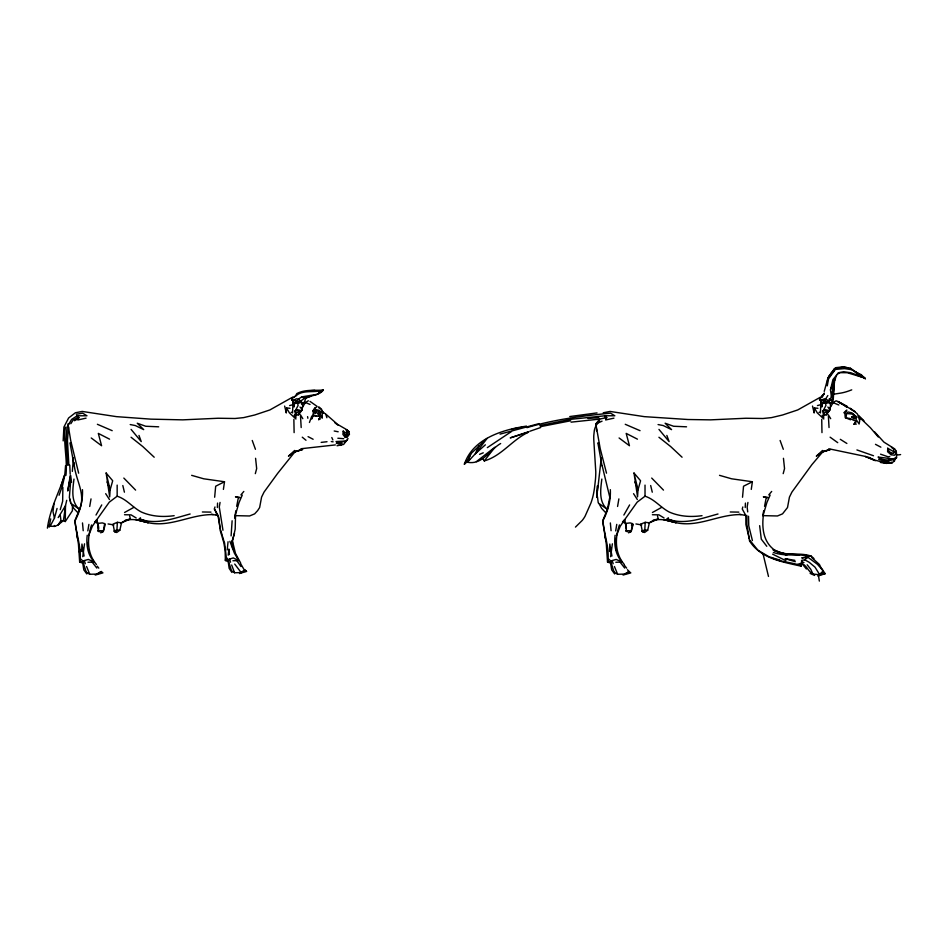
<?xml version="1.0" encoding="UTF-8"?>
<svg xmlns="http://www.w3.org/2000/svg" width="948" height="948" viewBox="0 0 948 948"><rect width="100%" height="100%" fill="white"/><g stroke="black" fill="none" stroke-linecap="round" stroke-linejoin="round"><path stroke-width="1.42" d="M832.735 395.162L831.894 402.971L829.405 402.853M62.876 487.296L62.663 501.208L60.245 509.68M60.956 521.507L63.457 520.499L65.258 521.554L65.483 505.722L66.716 500.295M82.464 489.666C83.009 500.508 80.082 511.256 75.034 520.808C76.278 534.352 81.599 547.778 80.059 561.536L79.656 562.01L82.76 563.171L83.815 569.878L86.813 573.955L82.63 560.742L80.485 558.81M610.334 489.666C610.868 500.508 607.952 511.256 602.892 520.808C604.16 534.352 609.457 547.778 607.917 561.536L607.526 562.01L610.619 563.171L611.673 569.878L614.683 573.955L610.5 560.742L608.343 558.81M892.352 447.468L894.758 448.925L896.31 451.438L895.848 453.831L894.45 455.253L890.978 454.673L891.013 453.085L888.774 450.881L887.719 448.25L893.905 451.805L896.31 451.438L896.618 455.087M72.498 504.976L72.38 510.782L65.258 521.554M649.38 522.81L647.685 530.24L644.593 532.515L642.412 531.71L640.895 524.078L645.209 522.324L649.38 522.81L658.256 518.947L657.509 515.973M121.51 522.81L119.827 530.24L116.723 532.515L114.542 531.721L113.025 524.078L117.351 522.324L121.51 522.81L130.386 518.947L129.651 515.973M73.423 457.813L72.332 471.405M601.293 457.813L597.513 490.993M87.228 535.253C86.055 544.662 87.595 554.959 94.338 562.046L87.974 562.259M615.098 535.253C613.913 544.662 615.465 554.959 622.208 562.046L615.833 562.259M81.647 551.475L81.943 544.045L84.088 556.049M609.505 551.475L609.801 544.045L611.958 556.049M217.353 507.524L217.566 503.092M290.064 408.292L286.533 407.96L286.284 412.973L284.649 406.076M817.934 408.292L814.403 407.96L814.154 412.973L812.519 406.076M117.351 522.324L116.948 529.908L113.95 531.129M645.209 522.324L644.806 529.908L641.82 531.129M745.211 507.524L745.436 503.092M63.172 440.903L63.907 427.086L68.6 417.997L75.378 412.771L82.203 411.432L116.474 416.646L150.922 419.146L182.751 419.857L218.099 418.246L235.021 418.495L243.624 417.618L254.728 414.987L269.884 409.939L291.297 397.899M821.726 419.383L821.975 432.62M65.922 475.386C67.735 459.282 62.959 443.249 65.448 427.157M293.868 419.383L294.117 432.62M69.737 484.369L69.915 481.418M313.373 410.911L312.721 411.005L315.009 407.901L313.373 410.911L313.113 415.461L311.821 418.767L311.797 416.03L309.439 422.476M231.099 535.893L232.118 520.772M896.346 456.877L896.464 457.801L893.632 458.998L878.049 457.066C882.707 460.74 889.437 460.325 894.971 459.235L894.462 461.024L893.383 460.598L896.464 457.801L896.583 455.964M766.257 497.534L768.093 497.582L763.353 496.823L766.257 497.534L764.55 506.327M834.204 385.196L833.221 399.961L831.894 402.971L836.207 400.791L844.301 405.389M238.386 497.534L240.235 497.582L235.483 496.823L238.386 497.534L236.68 506.327M117.161 485.103L117.161 496.207C126.641 499.181 132.673 507.5 141.311 512.003C151.621 516.577 163.092 517.241 174.148 515.676M645.019 485.103L645.031 496.207C654.499 499.181 660.543 507.488 669.17 512.003C679.491 516.577 690.95 517.241 702.018 515.676M806.404 569.001L802.292 563.989L801.558 560.398L804.757 559.841L809.213 556.002L811.334 556.192L813.965 558.562M234.642 518.106L235.874 510.676M616.082 538.18L615.916 550.314M68.54 427.287L67.45 440.464L68.884 465.172M59.06 495.247L62.556 485.471L64.748 475.351L65.578 465.551M821.632 568.61L823.231 570.838L822.248 573.184L819.736 574.749L812.91 574.038C807.992 571.502 806.618 564.735 801.107 563.219L801.024 566.157C782.337 561.903 760.58 558.467 749.524 540.893L746.917 524.386L746.799 515.356M214.651 497.238L215.682 486.217L224.51 481.75L223.396 489.405M742.521 497.25L743.54 486.217L752.38 481.75L751.266 489.405M346.47 435.689L349.421 434.267L346.944 437.561L344.799 436.886L345.131 435.381L347.501 434.22L346.21 429.823L347.786 431.411L346.47 435.689L345.131 435.381L343.223 431.103L347.501 434.22L349.421 434.267L348.888 431.565L347.027 429.918M99.931 531.745L98.035 531.247L98.497 527.953L96.897 519.575L109.257 502.191L117.161 496.207M70.626 481.548L69.358 497.51L70.721 502.867L70.034 499.169M73.98 479.084C72.735 489.192 70.638 501.93 79.502 509.384L74.797 520.855L78.447 544.188L79.656 562.01L80.698 561.453M227.2 549.97L228.053 541.746M601.838 479.072C600.605 489.192 598.496 501.93 607.36 509.384L602.655 520.855L606.317 544.188L607.526 562.01L608.557 561.453M627.801 531.745L625.893 531.247L626.367 527.953L624.756 519.575L637.127 502.191L645.031 496.207M98.533 531.472L98.497 525.986M850.51 419.763L846.043 417.973L846.528 413.529L848.01 411.965L852.003 412.901L856.945 417.428L852.892 414.122L846.528 413.529M228.207 555.196L228.906 549.022L229.416 554.544M47.4 528.166C49.9 509.645 58.646 492.853 64.748 475.351M82.749 556.701L84.514 543.82M610.619 556.701L612.372 543.82M54.036 503.459L52.981 511.47L54.451 518.141L50.126 526.223L49.095 526.804L48.573 525.465M297.352 400.649L295.954 400.814L294.579 403.03L294.046 406.976L292.991 402.189L294.366 399.736L296.57 398.8L299.343 399.866L302.341 403.433L302.661 406.052L301.902 410.2L298.359 414.857L294.366 415.26L295.942 419.004L289.401 412.854L286.533 407.96M825.222 400.649L823.812 400.814L822.449 403.019L821.904 406.976L820.861 402.189L822.236 399.736L824.44 398.8L827.213 399.866L830.199 403.433L830.531 406.052L829.773 410.2L826.229 414.857L823.563 415.129M79.383 552.222L79.786 549.354M231.893 572.45L229.167 568.373L228.207 561.666L225.399 560.505L226.134 555.658L224.522 542.576M228.207 561.666L228.089 559.237L226.145 557.306M100.689 532.847L103.285 531.52L104.636 523.616L102.289 522.905L97.893 523.403L94.658 521.898M628.548 532.847L631.155 531.52L632.494 523.616L630.159 522.905L625.751 523.403L622.528 521.898L624.756 519.575L620.193 526.306L616.544 535.513M82.76 563.171L84.313 560.564L88.306 559.427L94.338 562.046M610.619 563.171L612.171 560.564L616.176 559.427L622.208 562.046M240.65 563.017L235.471 553.395L232.473 541.095L235.187 529.185L235.542 515.048L235.199 515.641L249.573 515.973L254.657 513.863L257.643 510.593L259.634 507.547L261.577 497.131L264.042 492.095L277.622 473.419L295.302 451.331L302.021 449.636L295.136 451.758L288.453 456.154L294.686 450.442M70.259 475.529L67.735 490.981L70.697 475.541L71.55 482.366M615.69 530.904L616.757 524.386M87.82 530.904L88.899 524.386M319.749 414.252L319.215 414.714L317.604 413.589L318.706 411.598L321.147 412.688L319.547 410.508L315.53 409.477L311.821 418.767M220.054 502.44L219.272 507.002L222.958 530.252M747.925 502.44L747.143 507.002L747.699 511.908M89.716 506.469L91.02 498.897M617.575 506.469L618.878 498.897M827.26 385.848L828.599 378.655L835.33 369.436L844.526 368.618L851.956 369.732L864.706 377.991L847.275 372.718L839.253 372.647L836.456 375.1M834.299 380.693L831.443 396.845L828.161 402.793M49.095 526.804L50.718 518.84M762.713 515.558L763.733 510.676M820.423 412.973L820.861 402.189M292.553 412.973L292.991 402.189M833.849 380.373L834.418 382.53L831.443 396.845L830.46 389.912L832.925 379.603L838.435 372.813L843.684 371.723L850.818 372.742L864.706 377.991L850.356 368.239L843.945 367.077L834.441 368.571L827.912 377.991L824.239 391.37M315.53 409.477L315.494 413.589L316.561 412.013M91.577 524.967C86.861 538.215 87.05 553.573 96.459 564.522M619.435 524.955C614.731 538.215 614.908 553.573 624.329 564.522M54.451 518.141L57.058 508.448M255.32 473.644L256.671 468.608L255.581 458.299M783.19 473.644L784.541 468.608L783.451 458.299M466.025 462.031L464.39 464.236C472.708 438.806 502.333 429.681 526.413 426.15M226.335 559.948L225.399 560.505L225.15 550.717L223.858 542.789L220.197 530.394L218.787 517.324L214.402 509.005L214.959 506.967M742.817 506.967L742.26 509.005L745.827 515.499L745.886 524.493L749.287 538.559M235.199 515.641L239.014 502.594L242.261 495.105M822.556 450.442L816.311 456.154L823.006 451.758L829.891 449.636L823.172 451.331L811.903 464.639L791.912 492.095L789.435 497.131L787.504 507.547L782.527 513.863L777.443 515.973L763.057 515.641L766.873 502.582L770.131 495.105M88.685 535.513L92.323 526.306L96.897 519.575L95.404 521.127M291.652 399.795L292.482 397.046L292.908 400.874L291.652 399.795L292.671 400.506M819.51 399.795L820.352 397.046L820.778 400.874L819.51 399.795L820.541 400.506M343.223 431.103L342.927 434.445L344.799 436.886M836.053 376.427L833.6 384.367L835.271 377.541L830.46 389.912M61.004 485.945L64.322 475.339M234.512 533.38L232.284 540.55L232.521 543.299M829.429 398.551L828.599 401.217L832.676 399.546L834.418 382.53L832.747 387.874M98.308 528.557L97.893 523.403M626.166 528.557L625.751 523.403M887.719 448.25L887.624 451.758L890.978 454.673M632.494 523.616L633.086 524.647L631.155 531.52L630.005 531.84M827.379 381.072L829.512 375.266L836.172 367.611L842.784 366.9L848.579 367.895M470.872 453.736L467.743 461.937L466.392 462.683L470.872 453.736L487.118 438.391L475.375 453.713L467.743 461.937L468.596 462.446C483.018 464.39 489.737 449.719 500.651 443.534M296.013 395.316L296.736 393.633C304.806 389.19 314.511 390.73 323.339 390.09L317.177 394.309L301.843 396.88L297.897 399.381M822.07 397.283L824.203 393.361L822.426 395.849M67.663 465.314L66.028 440.607L67 427.216L71.598 419.419L77.262 415.769L78.85 417.547L77.783 419.976L86.055 418.139M478.918 445.844L475.375 453.713L485.376 444.813M337.014 445.761L343.626 444.446L348.058 438.58M831.218 373.311L829.322 377.174L831.218 373.311L834.11 370.644M310.055 404.441L304.45 402.13L306.251 396.809M58.184 517.596L65.483 505.722L63.457 520.499L58.124 524.967L54.723 526.401L50.126 526.223M802.103 563.479L800.906 565.66C791.248 561.963 780.465 562.247 771.044 557.436M464.39 464.236L466.049 461.214M855.606 420.367L856.103 421.41L853.994 424.194L856.328 424.088M823.942 409.607L827.64 410.448L824.108 413.506L823.326 410.591L825.945 405.46L825.637 403.884M295.349 417.025L295.989 417.25L294.366 415.26L296.25 413.506L295.456 410.591L298.087 405.46L297.767 403.884M822.9 395.612L824.274 393.183M763.057 515.641L763.401 515.048C761.73 527.953 763.247 542.185 774.836 550.255C786.271 556.914 799.425 551.783 811.334 556.192M96.009 515.037L101.744 504.929M316.561 416.279L313.646 415.485L318.433 416.113L319.215 414.714M623.867 515.048L629.614 504.929M891.013 453.085L893.004 453.405L893.905 451.805L893.514 448.937L891.428 447.361M294.2 397.283L294.662 396.501M802.15 563.159L801.024 566.157M301.559 408.813L305.303 402.651L308.349 400.791M829.417 408.813L833.162 402.651L838.814 404.986M596.695 424.586L596.043 425.711A18.048 18.048 0 0 0 594.313 430.57L593.768 435.736A74.098 74.098 0 0 0 593.804 440.156L595.782 471.737A91.446 91.446 0 0 1 595.474 479.309L594.586 487.284A104.837 104.837 0 0 1 593.353 494.56L592.938 496.361A61.881 61.881 0 0 1 590.888 503.115L585.034 516.328A33.938 33.938 0 0 1 582.238 520.416L575.46 527.1M320.329 418.969L318.718 419.644L319.512 418.329M298.359 414.857L301.891 409.074L300.006 407.048M826.229 414.857L829.761 409.074L827.865 407.048M839.253 372.647L838.435 372.813M295.397 403.125L295.966 402.213L294.579 403.03M823.267 403.125L823.836 402.213L822.449 403.019M58.124 524.967L60.945 520.523L60.293 515.226M70.816 423.709L73.103 420.118L78.198 417.274L77.262 415.769L86.967 415.781L82.63 413.162L76.314 414.264M825.056 399.89L827.829 395.553M318.718 419.644L320.898 415.651L322.249 418.175L322.225 411.977M597.062 424.005L598.437 422.109M345.973 441.365L337.156 442.349L336.362 443.403L342.216 443.273M483.16 459.176L484.286 460.918L494.892 447.219L476.382 461.617M606.507 473.171L600.214 448.653L595.818 423.934L599.622 419.111L606.708 417.547L605.12 415.769L570.471 419.348L539.827 425.581M832.498 372.22L827.912 377.991L833.256 371.628M598.982 421.422L599.586 420.699M244.999 570.021L239.524 573.54L246.539 571.383L244.999 570.021L241.159 572.58L234.547 572.758L231.478 570.732L228.361 560.576L229.617 559.059L233.244 557.922L238.718 560.541L232.935 560.754M78.85 417.547L77.855 418.72L77.262 415.769M240.911 494.892L243.814 491.455M768.769 494.892L771.684 491.443M299.687 412.736L301.902 410.2L298.738 411.811L299.781 410.448L296.072 409.607M827.545 412.736L829.773 410.2L826.609 411.811L827.64 410.448L823.326 410.591M845.249 417.795L844.822 412.842L846.635 410.792M821.11 397.449L822.449 395.944L821.952 395.541M293.24 397.449L296.546 395.328M348.414 432.075L348.888 431.565L347.786 431.411M823.231 570.838L825.139 573.706L818.136 575.946L823.231 570.838L817.46 564.344L808.146 557.424L801.759 557.934L809.213 556.002C797.375 553.668 785.027 556.737 773.355 552.435M101.258 571.526L95.238 575.045L102.953 572.888L101.258 571.526L97.028 574.085L89.74 574.263L86.351 572.236M846.813 410.01L843.862 412.771L844.822 412.842M190.133 513.994C173.792 518.355 155.982 525.429 139.332 518.817L140.494 517.762M314.724 408.635L317.142 406.431L310.008 401.383M718.003 513.994C701.662 518.343 683.84 525.429 667.202 518.817L668.364 517.762M853.994 424.194L856.921 420.651L859.113 424.029L859.694 420.639L858.544 417.084M296.25 413.506L299.781 410.448L295.456 410.591M295.646 395.92C303.289 389.273 314.333 393.207 323.339 390.09C318.706 396.098 310.92 394.735 305.363 398.598M300.919 400.909L304.509 398.302L311.359 396.122M464.591 463.157L469.58 459.401M818.136 575.946L819.736 574.749L815.007 567.153L809.213 562.294L804.757 559.841M891.215 462.292L892.269 462.624L880.36 462.375L887.435 463.288L892.269 462.624L894.462 461.024M511.517 431.494L487.331 447.634M879.898 458.5L878.701 459.294L883.465 460.941L889.023 461.273M652.425 512.489L661.704 507.358M124.567 512.489L133.846 507.358M893.004 453.405L896.31 451.438M120.74 523.426C128.573 516.696 139.036 520.31 147.841 522.609L148.315 522.692C170.652 527.669 191.188 514.041 213.264 514.622M648.598 523.426C656.443 516.696 666.894 520.322 675.711 522.609L676.185 522.692C698.522 527.669 719.058 514.041 741.123 514.622M318.801 392.365L323.339 390.09M602.051 421.161L595.818 423.934M77.712 418.933L74.537 420.722M819.167 397.899L797.742 409.939L782.586 414.987L771.494 417.618L762.891 418.506L745.957 418.246L710.609 419.857L688.011 419.514L644.332 416.646L610.074 411.444L603.236 412.771M343.721 438.699L337.867 438.237M347.276 440.239L345.368 441.057L336.042 441.543L337.156 442.349M855.013 418.637L854.267 418.945L851.624 417.096L854.124 417.523L851.624 417.096M479.558 454.329L483.255 452.812M484.286 460.918C501.812 455.929 512.311 439.54 528.688 432.098L510.225 437.881L528.557 431.696M851.731 389.853L848.97 390.884A49.106 49.106 0 0 1 841.243 393.017L832.593 394.38M301.5 404.061L305.303 402.651L300.729 402.533M823.563 403.493L824.405 403.196M295.693 403.493L296.546 403.196M529.896 431.233L540.633 427.536M316.016 411.444L318.706 410.567L320.317 411.776M797.683 564.333L801.107 563.219M896.464 457.801L888.975 460.112L893.632 458.998M500.046 434.125L539.234 423.566M823.006 451.758L830.519 449.518M295.136 451.758L302.661 449.518M631.427 525.121L633.086 524.647M102.147 531.84L103.285 531.52L105.216 524.647L104.636 523.616M69.24 423.566L67.96 423.934L70.709 440.536L78.648 473.171M821.798 404.417L817.449 405.578M289.59 405.578L292.944 404.701M526.922 427.655C554.118 419.478 582.368 415.923 610.5 413.162L614.825 415.781L605.12 415.769L605.725 418.732L606.708 417.547L605.642 419.976L613.925 418.139M291.154 412.427L292.15 412.167M125.219 520.262L130.386 518.947M819.013 412.416L820.02 412.167M653.077 520.262L658.256 518.947M307.614 390.943L314.819 390.363M540.396 426.683L570.672 420.77M114.542 531.721L116.225 531.33M642.412 531.71L644.095 531.33M889.805 456.498L888.193 456.829L880.55 454.187M825.27 403.244L827.474 402.805L825.222 401.964L826.62 401.205L830.199 403.433M297.411 403.244L299.604 402.805L297.352 401.964L298.75 401.205L302.341 403.433M821.087 574.488L825.139 573.706L823.113 571.976M512.11 429.041L526.543 426.553M569.772 416.551L597.039 412.901M886.214 463.43L892.269 462.624M571.075 422.156L599.622 419.111M98.225 530.655L102.882 530.809M626.083 530.655L630.752 530.797M321.171 442.384L327.024 441.721M317.604 413.589L319.227 413.423L318.409 413.352M300.895 448.748L335.355 444.92M587.961 418.483L598.757 417.653M124.52 514.728L131.073 514.859L136.168 517.964M652.39 514.728L658.943 514.859L664.038 517.964M829.417 402.758L833.162 402.651M614.221 572.236L617.61 574.263L624.898 574.085L629.116 571.526L630.823 572.888L623.097 575.045L629.116 571.526L627.434 569.724M325.093 413.707L322 411.112M647.685 530.24L644.806 529.908M119.827 530.24L116.948 529.908M730.233 511.979L738.848 512.121M202.362 511.979L210.977 512.121M243.731 571.336L246.539 571.383L244.726 570.649L240.626 563.681M896.168 454.85L897.934 454.874A17.277 17.277 0 0 0 900.6 454.566M338.009 445.228L340.936 445.335M686.553 426.813L673.578 426.256L665.129 423.223L671.575 429.634L663.245 425.557L658.078 424.562M158.683 426.813L145.719 426.256L137.259 423.223L143.705 429.622L135.374 425.557L130.208 424.562M307.673 397.271L301.843 396.88L304.509 398.302M799.508 554.841L787.018 553.952A46.772 46.772 0 0 1 783.652 553.395M846.043 417.973L849.882 418.483L856.103 421.41M752.38 481.75L731.607 478.799L719.52 475.339M224.51 481.75L203.737 478.799L191.65 475.339M331.279 441.543L333.127 441.827M635.93 523.948L641.749 524.931L640.895 524.078M794.874 560.339L785.098 558.68L795.313 561.69M108.072 523.948L113.879 524.931M607.917 561.536L610.796 562.081M80.059 561.536L82.926 562.081M828.765 448.76L866.164 456.581M739.215 514.219L745.827 515.499M211.345 514.219L217.957 515.499L220.28 528.806M334.206 430.996L338.175 431.778M881.913 462.162L887.435 463.288L874.269 460.005L865.477 456.521L875.36 460.704M225.754 560.031L228.361 560.576M318.433 416.113L320.317 416.563M676.185 522.692L663.742 519.587L675.711 522.609M148.315 522.692L135.872 519.587L147.841 522.609M856.921 449.933L873.499 455.739M779.967 560.078L769.409 556.986L757.855 550.184L749.631 539.957M801.451 561.726L803.951 562.508M854.48 371.509L861.317 374.709L865.429 378.999M823.208 417.025L823.848 417.239L822.236 415.26L823.812 418.992L817.259 412.854L814.403 407.96M667.202 518.817L675.569 521.755M139.332 518.817L147.698 521.744M774.421 550.8L786.224 554.995M856.755 375.005L864.706 377.991L856.163 372.943M773.935 549.947L787.053 554.876M305.659 396.596L307.211 397.212M625.253 424.301L640.042 430.676M772.976 549.864L773.841 550.231M97.383 424.289L112.184 430.676M837.001 367.978L834.441 368.571L835.33 369.436M625.479 524.256L626.201 524.588M97.62 524.256L98.343 524.588M810.125 573.386L814.605 575.436M215.623 514.373L217.957 515.499L214.402 509.005M772.644 554.165L785.939 560.706M841.137 403.374L855.309 411.705M868.593 457.197L874.269 460.005M637.435 439.161L626.19 433.402L629.448 445.726L619.091 437.976M109.565 439.161L98.319 433.402L101.578 445.738L91.233 437.976M308.064 436.649L313.136 439.268M599.041 443.534L597.868 442.917L602.027 465.847M71.171 443.534L69.998 442.917L74.169 465.835M875.478 444.328L880.87 447.183M837.878 401.383L847.37 406.455M892.139 447.266L883.939 442.124L874.483 431.755M318.706 411.598L320.614 414.537M840.307 439.327L846.872 443.463M346.849 429.728L337.595 424.384L325.697 414.015L326.894 417.736M838.885 402.059L840.888 403.41M844.585 405.72L846.884 407.284M822.236 399.736L823.812 400.814M318.481 407.533L320.625 409.003M294.366 399.736L295.954 400.814M811.701 557.519L819.416 564.463L821.88 569.475M830.116 437.182L837.736 442.669M334.881 422.772L338.057 425.178M852.442 409.998L850.249 408.315L857.099 413.601L860.393 418.933M658.931 437.253L670.639 446.532L682.074 457.22M131.061 437.253L142.769 446.532L154.204 457.22M302.258 437.182L305.991 440.263M864.149 421.054L858.189 416.065L870.418 427.773L878.286 436.992M318.765 406.811L321.443 409.098L323.327 413.174M850.356 368.239L851.956 369.732M651.703 478.065L663.481 490.104M123.833 478.065L135.611 490.104M605.879 512.868L601.636 508.365L598.828 503.376L607.36 509.384L609.813 497.309L602.134 465.587M78.02 512.868L73.766 508.365L70.958 503.376L79.502 509.384C86.458 493.612 74.608 478.574 74.074 462.754M859.125 415.971L863.249 420.426M624.696 568.065L620.3 562.448M96.826 568.065L92.43 562.448M633.999 473.028L640.575 480.755L638.004 489.843L637.554 496.906L633.999 473.028L638.004 489.843L634.923 481.963M106.14 473.028L112.705 480.755L110.134 489.843L109.684 496.906L106.14 473.028L110.134 489.843L107.053 481.963M658.967 429.408L669.11 441.59L666.847 435.416M131.097 429.408L141.24 441.59L138.977 435.416M240.982 566.56L236.988 560.932M97.229 566.169L98.782 568.148M624.317 565.186L626.652 568.148M807.186 564.759L810.813 569.369L812.91 574.038M766.79 546.297L761.291 539.163L759.644 525.678M238.718 560.541L234.417 553.229L229.878 541.32M234.713 564.072L241.159 572.58M633.548 493.671L637.34 499.549M105.678 493.671L109.47 499.549M605.12 415.769L606.068 417.274M302.815 418.684L300.445 414.762L301.18 427.536M830.685 418.684L828.315 414.762L829.038 427.536M54.285 525.5L54.723 526.401M331.8 437.526L332.866 439.931M89.74 574.263L86.576 566.513M617.61 574.263L614.434 566.513M234.547 572.758L231.668 565.008M780.109 440.476L783.309 449.293M252.239 440.476L255.439 449.293M612.171 560.564L613.178 563.705M84.313 560.564L85.308 563.705M220.623 530.062L222.27 535.454M822.497 410.946L823.907 415.852M294.627 410.946L296.049 415.852M229.617 559.059L230.518 562.2M222.638 536.722L224.072 541.782M752.404 540.561L748.766 525.891L748.517 516.269M763.022 553.786L768.484 576.443M650.684 485.53L652.271 492.19M122.825 485.542L124.413 492.178M598.259 502.926L597.453 496.693M818.562 576.159L819.345 581.1M307.59 416.634L307.863 418.269M231.81 541.13L232.663 548.347M610.346 522.941L611.081 530.714M82.488 522.941L83.211 530.714M232.77 546.06L233.018 548.809M69.761 465.077L70.199 474.225M77.096 532.527L77.298 538.026M605.002 533.902L605.156 538.026M87.868 542.505L87.963 546.415M596.553 428.887L596.553 430.819M776.376 551.25A68.398 68.398 0 0 1 774.694 550.587M782.835 553.217A46.772 46.772 0 0 1 780.417 552.601M778.818 552.115A46.772 46.772 0 0 1 778.012 551.843M597.513 485.838L596.896 497.427L597.513 485.838M855.57 416.077L853.164 415.331L856.411 419.312L855.57 416.077"/></g></svg>
